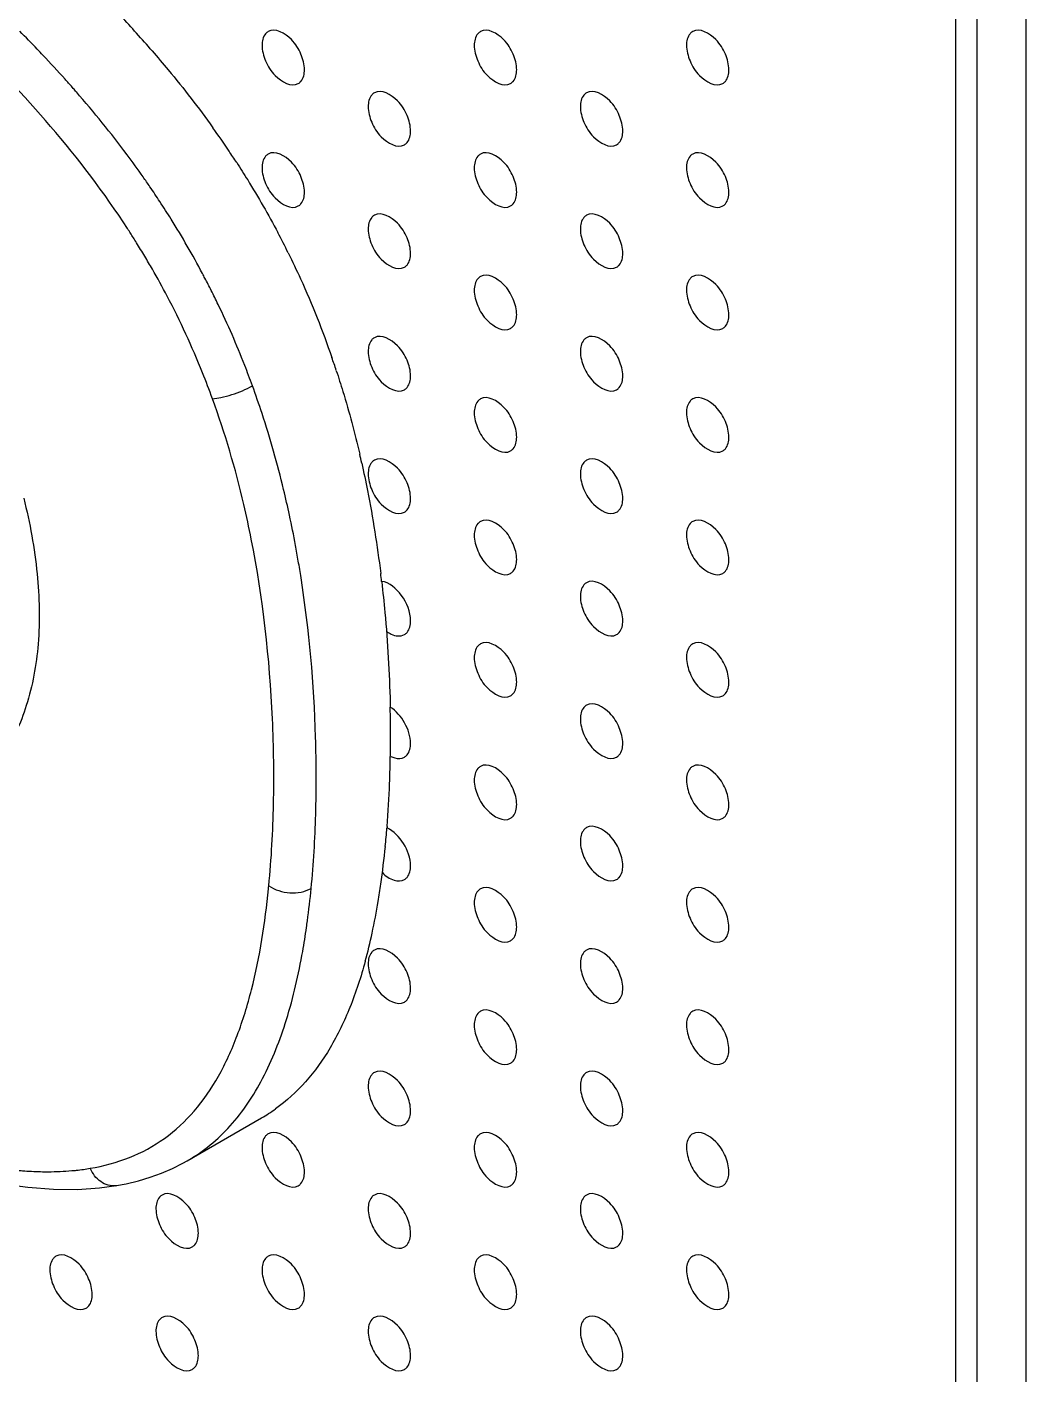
# Model space of a CAD drawing. Header units: millimetres. Extents: x 0 to 1189, y 0 to 841.
# Drawn here: x 563.13 to 596.42, y 321.45 to 366.35 of the extents above; entities that cross this region are included whole.
import ezdxf

# ---------------------------------------------------------------- set-up
doc = ezdxf.new("R2010")
doc.units = ezdxf.units.MM
doc.header["$LTSCALE"] = 65.395
doc.layers.get('0').update_dxf_attribs({"linetype": 'CONTINUOUS'})
doc.layers.add('AXIS', color=7, linetype='CONTINUOUS')
doc.layers.add('SURFACES', color=7, linetype='CONTINUOUS')

msp = doc.modelspace()

# ---------------------------------------------------------------- linework, layer by layer
at = {"color": 7, "linetype": 'Continuous'}
for p, q in [((594.081, 219.356), (594.081, 494.516)), ((574.949, 347.871), (574.95, 347.855)), ((574.951, 347.87), (574.953, 347.854)), ((575.232, 343.816), (575.233, 343.678)), ((575.234, 343.814), (575.237, 343.676)), ((575.133, 339.703), (575.129, 339.652)), ((575.133, 339.703), (575.129, 339.652)), ((568.474, 328.557), (570.949, 329.986)), ((564.812, 327.604), (565.546, 327.65)), ((565.546, 327.65), (566.118, 327.728)), ((566.118, 327.728), (566.118, 327.728))]:
    msp.add_line(p, q, dxfattribs=at)
at = {"color": 9, "linetype": 'Continuous'}
for p, q in [((563.484, 365.601), (563.473, 365.611)), ((563.485, 365.603), (563.475, 365.614)), ((564.673, 364.302), (564.639, 364.342)), ((564.675, 364.305), (564.64, 364.345)), ((568.475, 328.556), (568.493, 328.568))]:
    msp.add_line(p, q, dxfattribs=at)
at = {"color": 7, "linetype": 'Continuous'}
for points in [[(557.979, 328.929), (559.129, 328.553), (560.223, 328.239), (561.261, 327.988), (562.239, 327.801), (563.157, 327.676), (564.016, 327.611), (564.812, 327.604)], [(566.118, 327.728), (566.436, 327.788), (566.845, 327.886), (567.24, 328.005), (567.62, 328.143), (567.984, 328.3), (568.331, 328.475), (568.475, 328.556)]]:
    msp.add_lwpolyline(points, dxfattribs=at)
for centre, radius, start, end in [((536.772, 339.076), 40.416, 40.9329, 43.1513), ((543.467, 344.521), 31.781, 33.8365, 35.541), ((543.946, 344.845), 31.203, 32.9818, 33.8336), ((545.628, 345.84), 29.248, 26.3457, 27.8425), ((543.966, 345.211), 31.025, 18.1894, 19.054), ((540.247, 344.187), 34.884, 12.6335, 13.1309), ((533.007, 342.962), 42.23, 6.6733, 7.0418), ((530.532, 342.751), 44.714, 359.9064, 1.1857), ((532.134, 342.745), 43.112, 358.8652, 359.9114), ((534.769, 342.692), 40.477, 357.7927, 358.8657), ((538.248, 342.554), 36.995, 355.581, 357.7994), ((542.574, 342.237), 32.657, 354.365, 355.4595), ((545.651, 341.929), 29.565, 351.9362, 354.3741), ((549.645, 341.38), 25.534, 350.5872, 351.8974), ((552.729, 340.865), 22.407, 347.8459, 350.5982), ((556.567, 340.053), 18.484, 344.8128, 347.7998), ((568.076, 334.962), 5.746, 299.9993, 305.5036)]:
    msp.add_arc(centre, radius, start, end, dxfattribs=at)
at = {"color": 9, "linetype": 'Continuous'}
for centre, radius, start, end in [((531.601, 335.079), 44.139, 43.7712, 44.8502), ((532.803, 336.235), 42.472, 43.3934, 43.7466), ((534.272, 337.612), 40.459, 41.8648, 43.406), ((535.396, 338.622), 38.948, 41.3339, 41.8614), ((535.904, 339.069), 38.27, 41.0205, 41.255), ((540.995, 343.087), 31.782, 34.3638, 35.0857), ((541.273, 343.277), 31.445, 33.2763, 34.3646), ((542.032, 343.751), 29.156, 32.2926, 33.0014), ((542.272, 343.903), 28.871, 31.9009, 32.2921), ((542.608, 344.111), 28.477, 30.846, 31.9025), ((543.086, 344.397), 27.92, 29.807, 30.8454), ((543.152, 344.435), 27.844, 27.7013, 29.8057), ((542.854, 344.264), 29.58, 27.623, 27.9588), ((542.92, 344.298), 29.507, 26.7237, 27.6233), ((543.093, 344.385), 29.313, 25.7122, 26.724), ((541.687, 343.848), 30.818, 18.1899, 20.0087), ((536.246, 342.43), 36.445, 10.5017, 12.1157), ((534.928, 342.182), 37.786, 9.7018, 10.5063), ((533.939, 342.014), 38.789, 8.8657, 9.7016), ((539.485, 340.819), 31.857, 354.2356, 354.4212), ((543.443, 340.466), 29.297, 352.3248, 354.4605), ((545.489, 340.196), 27.233, 351.8505, 352.3138), ((548.01, 339.821), 24.684, 350.0082, 351.8811), ((566.012, 328.348), 0.629, 277.3279, 279.6597)]:
    msp.add_arc(centre, radius, start, end, dxfattribs=at)
for points, knots in [([(566.484, 359.631), (565.71, 360.823), (564.016, 363.053), (562.078, 365.067), (561.087, 366.013)], [0, 0, 0, 0, 0.509246, 1, 1, 1, 1]), ([(567.002, 361.355), (566.827, 361.605), (566.123, 362.577), (565.366, 363.511), (564.778, 364.187)], [0, 0, 0, 0, 0.253695, 1, 1, 1, 1]), ([(568.982, 358.133), (568.655, 358.749), (568.19, 359.554), (567.689, 360.336), (567.562, 360.53)], [0, 0, 0, 0, 0.750671, 1, 1, 1, 1]), ([(569.314, 353.961), (569.208, 354.25), (568.763, 355.414), (568.24, 356.548), (567.804, 357.379)], [0, 0, 0, 0, 0.247239, 1, 1, 1, 1]), ([(570.645, 354.393), (570.562, 354.62), (570.216, 355.537), (569.824, 356.438), (569.504, 357.103)], [0, 0, 0, 0, 0.247075, 1, 1, 1, 1]), ([(569.314, 353.961), (569.408, 353.965), (569.628, 353.999), (570.08, 354.124), (570.43, 354.269), (570.645, 354.393)], [0, 0, 0, 0, 0.200193, 0.471552, 1, 1, 1, 1]), ([(570.608, 349.278), (570.531, 349.666), (570.19, 351.25), (569.733, 352.81), (569.314, 353.961)], [0, 0, 0, 0, 0.243958, 1, 1, 1, 1]), ([(571.879, 350.079), (571.818, 350.364), (571.558, 351.505), (571.24, 352.633), (570.965, 353.468)], [0, 0, 0, 0, 0.248759, 1, 1, 1, 1]), ([(563.024, 350.648), (563.233, 349.82), (563.53, 348.205), (563.583, 345.862), (563.216, 343.782), (562.663, 342.566), (562.32, 342.051)], [0, 0, 0, 0, 0.289689, 0.554182, 0.790349, 1, 1, 1, 1]), ([(571.192, 337.722), (571.28, 338.628), (571.381, 340.486), (571.328, 344.354), (570.998, 347.307), (570.608, 349.278)], [0, 0, 0, 0, 0.235393, 0.480481, 1, 1, 1, 1]), ([(572.603, 337.638), (572.683, 338.457), (572.781, 340.137), (572.773, 343.598), (572.539, 346.234), (572.265, 347.992)], [0, 0, 0, 0, 0.237858, 0.485932, 1, 1, 1, 1]), ([(571.192, 337.722), (571.394, 337.581), (571.885, 337.439), (572.394, 337.518), (572.602, 337.638)], [0, 0, 0, 0, 0.506803, 1, 1, 1, 1]), ([(565.244, 328.306), (565.689, 328.381), (566.56, 328.613), (567.751, 329.259), (568.758, 330.196), (569.562, 331.379), (570.182, 332.754), (570.814, 334.832), (571.068, 336.489), (571.182, 337.62)], [0, 0, 0, 0, 0.113375, 0.224341, 0.337086, 0.455424, 0.58121, 0.714513, 1, 1, 1, 1]), ([(568.493, 328.568), (568.755, 328.72), (569.256, 329.068), (570.159, 329.935), (571.081, 331.327), (571.853, 333.317), (572.184, 334.77), (572.32, 335.538)], [0, 0, 0, 0, 0.110744, 0.222283, 0.456208, 0.714349, 1, 1, 1, 1]), ([(564.628, 328.227), (564.68, 328.231), (564.886, 328.251), (565.091, 328.28), (565.244, 328.306)], [0, 0, 0, 0, 0.25197, 1, 1, 1, 1]), ([(566.093, 327.724), (566.008, 327.713), (565.827, 327.727), (565.494, 327.891), (565.317, 328.132), (565.244, 328.306)], [0, 0, 0, 0, 0.232936, 0.48422, 1, 1, 1, 1]), ([(562.784, 328.24), (562.851, 328.234), (563.116, 328.212), (563.382, 328.199), (563.58, 328.194)], [0, 0, 0, 0, 0.252421, 1, 1, 1, 1]), ([(563.58, 328.194), (563.669, 328.192), (564.019, 328.189), (564.368, 328.204), (564.628, 328.227)], [0, 0, 0, 0, 0.253495, 1, 1, 1, 1])]:
    msp.add_open_spline(points, degree=3, knots=knots, dxfattribs=at)
at = {"color": 7, "linetype": 'Continuous'}
for points, knots in [([(567.305, 365.556), (567.486, 365.346), (568.19, 364.516), (568.856, 363.655), (569.327, 362.995)], [0, 0, 0, 0, 0.254601, 1, 1, 1, 1]), ([(570.121, 361.831), (570.245, 361.639), (570.727, 360.878), (571.175, 360.095), (571.49, 359.5)], [0, 0, 0, 0, 0.253075, 1, 1, 1, 1]), ([(571.838, 358.82), (571.979, 358.535), (572.518, 357.399), (572.984, 356.227), (573.291, 355.339)], [0, 0, 0, 0, 0.252828, 1, 1, 1, 1]), ([(573.44, 354.895), (573.516, 354.665), (573.806, 353.747), (574.055, 352.815), (574.219, 352.112)], [0, 0, 0, 0, 0.251191, 1, 1, 1, 1]), ([(574.286, 351.817), (574.354, 351.511), (574.61, 350.294), (574.804, 349.064), (574.918, 348.139)], [0, 0, 0, 0, 0.2514, 1, 1, 1, 1]), ([(574.953, 347.854), (574.992, 347.515), (575.132, 346.172), (575.21, 344.823), (575.234, 343.814)], [0, 0, 0, 0, 0.25276, 1, 1, 1, 1]), ([(574.406, 335.211), (574.263, 334.689), (573.94, 333.696), (573.286, 332.329), (572.461, 331.168), (571.778, 330.544), (571.413, 330.284)], [0, 0, 0, 0, 0.276397, 0.53226, 0.771076, 1, 1, 1, 1])]:
    msp.add_open_spline(points, degree=3, knots=knots, dxfattribs=at)
at = {"layer": 'AXIS', "color": 7, "linetype": 'Continuous'}
for points, knots in [([(571.171, 366.199), (571.139, 366.18), (571.004, 366.066), (570.965, 365.876), (570.965, 365.742)], [0, 0, 0, 0, 0.220867, 1, 1, 1, 1]), ([(572.379, 364.925), (572.379, 365.104), (572.273, 365.479), (571.96, 366.005), (571.407, 366.336), (571.171, 366.199)], [0, 0, 0, 0, 0.277753, 0.577543, 1, 1, 1, 1]), ([(578.243, 366.199), (578.21, 366.18), (578.075, 366.066), (578.036, 365.876), (578.036, 365.742)], [0, 0, 0, 0, 0.220867, 1, 1, 1, 1]), ([(579.45, 364.925), (579.45, 365.104), (579.344, 365.479), (579.032, 366.005), (578.478, 366.336), (578.243, 366.199)], [0, 0, 0, 0, 0.277753, 0.577543, 1, 1, 1, 1]), ([(585.314, 366.199), (585.281, 366.18), (585.146, 366.066), (585.107, 365.876), (585.107, 365.742)], [0, 0, 0, 0, 0.220867, 1, 1, 1, 1]), ([(586.521, 364.925), (586.521, 365.104), (586.415, 365.479), (586.103, 366.005), (585.549, 366.336), (585.314, 366.199)], [0, 0, 0, 0, 0.277753, 0.577543, 1, 1, 1, 1]), ([(570.965, 365.742), (570.965, 365.563), (571.071, 365.188), (571.384, 364.662), (571.938, 364.331), (572.173, 364.468)], [0, 0, 0, 0, 0.277753, 0.577543, 1, 1, 1, 1]), ([(578.036, 365.742), (578.036, 365.563), (578.142, 365.188), (578.455, 364.662), (579.009, 364.331), (579.244, 364.468)], [0, 0, 0, 0, 0.277753, 0.577543, 1, 1, 1, 1]), ([(585.107, 365.742), (585.107, 365.563), (585.213, 365.188), (585.526, 364.662), (586.08, 364.331), (586.315, 364.468)], [0, 0, 0, 0, 0.277753, 0.577543, 1, 1, 1, 1]), ([(572.173, 364.468), (572.206, 364.487), (572.34, 364.6), (572.379, 364.791), (572.379, 364.925)], [0, 0, 0, 0, 0.220867, 1, 1, 1, 1]), ([(579.244, 364.468), (579.277, 364.487), (579.411, 364.6), (579.45, 364.791), (579.45, 364.925)], [0, 0, 0, 0, 0.220867, 1, 1, 1, 1]), ([(586.315, 364.468), (586.348, 364.487), (586.482, 364.6), (586.521, 364.791), (586.521, 364.925)], [0, 0, 0, 0, 0.220867, 1, 1, 1, 1]), ([(575.915, 362.884), (575.915, 363.063), (575.809, 363.437), (575.496, 363.964), (574.942, 364.294), (574.707, 364.158)], [0, 0, 0, 0, 0.277753, 0.577543, 1, 1, 1, 1]), ([(582.986, 362.884), (582.986, 363.063), (582.88, 363.437), (582.567, 363.964), (582.013, 364.294), (581.778, 364.158)], [0, 0, 0, 0, 0.277753, 0.577543, 1, 1, 1, 1]), ([(574.707, 364.158), (574.674, 364.139), (574.54, 364.025), (574.501, 363.834), (574.501, 363.7)], [0, 0, 0, 0, 0.220867, 1, 1, 1, 1]), ([(581.778, 364.158), (581.745, 364.139), (581.611, 364.025), (581.572, 363.834), (581.572, 363.7)], [0, 0, 0, 0, 0.220867, 1, 1, 1, 1]), ([(574.501, 363.7), (574.501, 363.522), (574.607, 363.147), (574.919, 362.62), (575.473, 362.29), (575.708, 362.426)], [0, 0, 0, 0, 0.277753, 0.577543, 1, 1, 1, 1]), ([(581.572, 363.7), (581.572, 363.522), (581.678, 363.147), (581.991, 362.62), (582.544, 362.29), (582.78, 362.426)], [0, 0, 0, 0, 0.277753, 0.577543, 1, 1, 1, 1]), ([(575.708, 362.426), (575.741, 362.446), (575.876, 362.559), (575.915, 362.75), (575.915, 362.884)], [0, 0, 0, 0, 0.220867, 1, 1, 1, 1]), ([(582.78, 362.426), (582.812, 362.446), (582.947, 362.559), (582.986, 362.75), (582.986, 362.884)], [0, 0, 0, 0, 0.220867, 1, 1, 1, 1]), ([(571.171, 362.116), (571.139, 362.097), (571.004, 361.984), (570.965, 361.793), (570.965, 361.659)], [0, 0, 0, 0, 0.220867, 1, 1, 1, 1]), ([(572.379, 360.843), (572.379, 361.021), (572.273, 361.396), (571.96, 361.922), (571.407, 362.253), (571.171, 362.116)], [0, 0, 0, 0, 0.277753, 0.577543, 1, 1, 1, 1]), ([(578.243, 362.116), (578.21, 362.097), (578.075, 361.984), (578.036, 361.793), (578.036, 361.659)], [0, 0, 0, 0, 0.220867, 1, 1, 1, 1]), ([(579.45, 360.843), (579.45, 361.021), (579.344, 361.396), (579.032, 361.922), (578.478, 362.253), (578.243, 362.116)], [0, 0, 0, 0, 0.277753, 0.577543, 1, 1, 1, 1]), ([(585.314, 362.116), (585.281, 362.097), (585.146, 361.984), (585.107, 361.793), (585.107, 361.659)], [0, 0, 0, 0, 0.220867, 1, 1, 1, 1]), ([(586.521, 360.843), (586.521, 361.021), (586.415, 361.396), (586.103, 361.923), (585.549, 362.253), (585.314, 362.116)], [0, 0, 0, 0, 0.277753, 0.577543, 1, 1, 1, 1]), ([(570.965, 361.659), (570.965, 361.48), (571.071, 361.105), (571.384, 360.579), (571.938, 360.249), (572.173, 360.385)], [0, 0, 0, 0, 0.277753, 0.577543, 1, 1, 1, 1]), ([(578.036, 361.659), (578.036, 361.48), (578.142, 361.106), (578.455, 360.579), (579.009, 360.249), (579.244, 360.385)], [0, 0, 0, 0, 0.277753, 0.577543, 1, 1, 1, 1]), ([(585.107, 361.659), (585.107, 361.48), (585.213, 361.106), (585.526, 360.579), (586.08, 360.249), (586.315, 360.385)], [0, 0, 0, 0, 0.277753, 0.577543, 1, 1, 1, 1]), ([(572.173, 360.385), (572.206, 360.404), (572.34, 360.518), (572.379, 360.708), (572.379, 360.843)], [0, 0, 0, 0, 0.220867, 1, 1, 1, 1]), ([(579.244, 360.385), (579.277, 360.404), (579.411, 360.518), (579.45, 360.708), (579.45, 360.843)], [0, 0, 0, 0, 0.220867, 1, 1, 1, 1]), ([(586.315, 360.385), (586.348, 360.404), (586.482, 360.518), (586.521, 360.709), (586.521, 360.843)], [0, 0, 0, 0, 0.220867, 1, 1, 1, 1]), ([(575.915, 358.801), (575.915, 358.98), (575.809, 359.355), (575.496, 359.881), (574.942, 360.212), (574.707, 360.075)], [0, 0, 0, 0, 0.277753, 0.577543, 1, 1, 1, 1]), ([(582.986, 358.801), (582.986, 358.98), (582.88, 359.355), (582.567, 359.881), (582.013, 360.212), (581.778, 360.075)], [0, 0, 0, 0, 0.277753, 0.577543, 1, 1, 1, 1]), ([(574.707, 360.075), (574.674, 360.056), (574.54, 359.943), (574.501, 359.752), (574.501, 359.618)], [0, 0, 0, 0, 0.220867, 1, 1, 1, 1]), ([(581.778, 360.075), (581.745, 360.056), (581.611, 359.943), (581.572, 359.752), (581.572, 359.618)], [0, 0, 0, 0, 0.220867, 1, 1, 1, 1]), ([(574.501, 359.618), (574.501, 359.439), (574.607, 359.064), (574.919, 358.538), (575.473, 358.207), (575.708, 358.344)], [0, 0, 0, 0, 0.277753, 0.577543, 1, 1, 1, 1]), ([(581.572, 359.618), (581.572, 359.439), (581.678, 359.064), (581.991, 358.538), (582.544, 358.207), (582.78, 358.344)], [0, 0, 0, 0, 0.277753, 0.577543, 1, 1, 1, 1]), ([(575.708, 358.344), (575.741, 358.363), (575.876, 358.476), (575.915, 358.667), (575.915, 358.801)], [0, 0, 0, 0, 0.220867, 1, 1, 1, 1]), ([(582.78, 358.344), (582.812, 358.363), (582.947, 358.477), (582.986, 358.667), (582.986, 358.801)], [0, 0, 0, 0, 0.220867, 1, 1, 1, 1]), ([(578.243, 358.034), (578.21, 358.015), (578.075, 357.901), (578.036, 357.711), (578.036, 357.577)], [0, 0, 0, 0, 0.220867, 1, 1, 1, 1]), ([(579.45, 356.76), (579.45, 356.939), (579.344, 357.314), (579.032, 357.84), (578.478, 358.171), (578.243, 358.034)], [0, 0, 0, 0, 0.277753, 0.577543, 1, 1, 1, 1]), ([(585.314, 358.034), (585.281, 358.015), (585.146, 357.901), (585.107, 357.711), (585.107, 357.577)], [0, 0, 0, 0, 0.220867, 1, 1, 1, 1]), ([(586.521, 356.76), (586.521, 356.939), (586.415, 357.314), (586.103, 357.84), (585.549, 358.171), (585.314, 358.034)], [0, 0, 0, 0, 0.277753, 0.577543, 1, 1, 1, 1]), ([(578.036, 357.577), (578.036, 357.398), (578.142, 357.023), (578.455, 356.497), (579.009, 356.166), (579.244, 356.303)], [0, 0, 0, 0, 0.277753, 0.577543, 1, 1, 1, 1]), ([(585.107, 357.577), (585.107, 357.398), (585.213, 357.023), (585.526, 356.497), (586.08, 356.166), (586.315, 356.303)], [0, 0, 0, 0, 0.277753, 0.577543, 1, 1, 1, 1]), ([(579.244, 356.303), (579.277, 356.322), (579.411, 356.435), (579.45, 356.626), (579.45, 356.76)], [0, 0, 0, 0, 0.220867, 1, 1, 1, 1]), ([(586.315, 356.303), (586.348, 356.322), (586.482, 356.435), (586.521, 356.626), (586.521, 356.76)], [0, 0, 0, 0, 0.220867, 1, 1, 1, 1]), ([(575.915, 354.719), (575.915, 354.898), (575.809, 355.272), (575.496, 355.799), (574.942, 356.129), (574.707, 355.993)], [0, 0, 0, 0, 0.277753, 0.577543, 1, 1, 1, 1]), ([(582.986, 354.719), (582.986, 354.898), (582.88, 355.272), (582.567, 355.799), (582.013, 356.129), (581.778, 355.993)], [0, 0, 0, 0, 0.277753, 0.577543, 1, 1, 1, 1]), ([(574.707, 355.993), (574.674, 355.974), (574.54, 355.86), (574.501, 355.669), (574.501, 355.535)], [0, 0, 0, 0, 0.220867, 1, 1, 1, 1]), ([(581.778, 355.993), (581.745, 355.974), (581.611, 355.86), (581.572, 355.669), (581.572, 355.535)], [0, 0, 0, 0, 0.220867, 1, 1, 1, 1]), ([(574.501, 355.535), (574.501, 355.357), (574.607, 354.982), (574.919, 354.455), (575.473, 354.125), (575.708, 354.261)], [0, 0, 0, 0, 0.277753, 0.577543, 1, 1, 1, 1]), ([(581.572, 355.535), (581.572, 355.357), (581.678, 354.982), (581.991, 354.455), (582.544, 354.125), (582.78, 354.261)], [0, 0, 0, 0, 0.277753, 0.577543, 1, 1, 1, 1]), ([(575.708, 354.261), (575.741, 354.281), (575.876, 354.394), (575.915, 354.585), (575.915, 354.719)], [0, 0, 0, 0, 0.220867, 1, 1, 1, 1]), ([(582.78, 354.261), (582.812, 354.281), (582.947, 354.394), (582.986, 354.585), (582.986, 354.719)], [0, 0, 0, 0, 0.220867, 1, 1, 1, 1]), ([(578.243, 353.951), (578.21, 353.932), (578.075, 353.819), (578.036, 353.628), (578.036, 353.494)], [0, 0, 0, 0, 0.220867, 1, 1, 1, 1]), ([(579.45, 352.678), (579.45, 352.856), (579.344, 353.231), (579.032, 353.757), (578.478, 354.088), (578.243, 353.951)], [0, 0, 0, 0, 0.277753, 0.577543, 1, 1, 1, 1]), ([(585.314, 353.951), (585.281, 353.932), (585.146, 353.819), (585.107, 353.628), (585.107, 353.494)], [0, 0, 0, 0, 0.220867, 1, 1, 1, 1]), ([(586.521, 352.678), (586.521, 352.856), (586.415, 353.231), (586.103, 353.758), (585.549, 354.088), (585.314, 353.951)], [0, 0, 0, 0, 0.277753, 0.577543, 1, 1, 1, 1]), ([(578.036, 353.494), (578.036, 353.315), (578.142, 352.941), (578.455, 352.414), (579.009, 352.084), (579.244, 352.22)], [0, 0, 0, 0, 0.277753, 0.577543, 1, 1, 1, 1]), ([(585.107, 353.494), (585.107, 353.315), (585.213, 352.941), (585.526, 352.414), (586.08, 352.084), (586.315, 352.22)], [0, 0, 0, 0, 0.277753, 0.577543, 1, 1, 1, 1]), ([(579.244, 352.22), (579.277, 352.239), (579.411, 352.353), (579.45, 352.543), (579.45, 352.678)], [0, 0, 0, 0, 0.220867, 1, 1, 1, 1]), ([(586.315, 352.22), (586.348, 352.239), (586.482, 352.353), (586.521, 352.544), (586.521, 352.678)], [0, 0, 0, 0, 0.220867, 1, 1, 1, 1]), ([(574.707, 351.91), (574.674, 351.891), (574.54, 351.778), (574.501, 351.587), (574.501, 351.453)], [0, 0, 0, 0, 0.220867, 1, 1, 1, 1]), ([(575.915, 350.636), (575.915, 350.815), (575.809, 351.19), (575.496, 351.716), (574.942, 352.047), (574.707, 351.91)], [0, 0, 0, 0, 0.277753, 0.577543, 1, 1, 1, 1]), ([(581.778, 351.91), (581.745, 351.891), (581.611, 351.778), (581.572, 351.587), (581.572, 351.453)], [0, 0, 0, 0, 0.220867, 1, 1, 1, 1]), ([(582.986, 350.636), (582.986, 350.815), (582.88, 351.19), (582.567, 351.716), (582.013, 352.047), (581.778, 351.91)], [0, 0, 0, 0, 0.277753, 0.577543, 1, 1, 1, 1]), ([(574.501, 351.453), (574.501, 351.274), (574.607, 350.899), (574.919, 350.373), (575.473, 350.042), (575.708, 350.179)], [0, 0, 0, 0, 0.277753, 0.577543, 1, 1, 1, 1]), ([(581.572, 351.453), (581.572, 351.274), (581.678, 350.899), (581.991, 350.373), (582.544, 350.042), (582.78, 350.179)], [0, 0, 0, 0, 0.277753, 0.577543, 1, 1, 1, 1]), ([(575.708, 350.179), (575.741, 350.198), (575.876, 350.311), (575.915, 350.502), (575.915, 350.636)], [0, 0, 0, 0, 0.220867, 1, 1, 1, 1]), ([(582.78, 350.179), (582.812, 350.198), (582.947, 350.312), (582.986, 350.502), (582.986, 350.636)], [0, 0, 0, 0, 0.220867, 1, 1, 1, 1]), ([(578.243, 349.869), (578.21, 349.85), (578.075, 349.736), (578.036, 349.546), (578.036, 349.412)], [0, 0, 0, 0, 0.220867, 1, 1, 1, 1]), ([(579.45, 348.595), (579.45, 348.774), (579.344, 349.149), (579.032, 349.675), (578.478, 350.006), (578.243, 349.869)], [0, 0, 0, 0, 0.277753, 0.577543, 1, 1, 1, 1]), ([(585.314, 349.869), (585.281, 349.85), (585.146, 349.736), (585.107, 349.546), (585.107, 349.412)], [0, 0, 0, 0, 0.220867, 1, 1, 1, 1]), ([(586.521, 348.595), (586.521, 348.774), (586.415, 349.149), (586.103, 349.675), (585.549, 350.006), (585.314, 349.869)], [0, 0, 0, 0, 0.277753, 0.577543, 1, 1, 1, 1]), ([(578.036, 349.412), (578.036, 349.233), (578.142, 348.858), (578.455, 348.332), (579.009, 348.001), (579.244, 348.138)], [0, 0, 0, 0, 0.277753, 0.577543, 1, 1, 1, 1]), ([(585.107, 349.412), (585.107, 349.233), (585.213, 348.858), (585.526, 348.332), (586.08, 348.001), (586.315, 348.138)], [0, 0, 0, 0, 0.277753, 0.577543, 1, 1, 1, 1]), ([(579.244, 348.138), (579.277, 348.157), (579.411, 348.27), (579.45, 348.461), (579.45, 348.595)], [0, 0, 0, 0, 0.220867, 1, 1, 1, 1]), ([(586.315, 348.138), (586.348, 348.157), (586.482, 348.27), (586.521, 348.461), (586.521, 348.595)], [0, 0, 0, 0, 0.220867, 1, 1, 1, 1]), ([(575.915, 346.554), (575.915, 346.856), (575.689, 347.408), (575.215, 347.839), (574.948, 347.871)], [0, 0, 0, 0, 0.530167, 1, 1, 1, 1]), ([(581.778, 347.828), (581.745, 347.809), (581.611, 347.695), (581.572, 347.504), (581.572, 347.37)], [0, 0, 0, 0, 0.220867, 1, 1, 1, 1]), ([(582.986, 346.554), (582.986, 346.733), (582.88, 347.107), (582.567, 347.634), (582.013, 347.964), (581.778, 347.828)], [0, 0, 0, 0, 0.277753, 0.577543, 1, 1, 1, 1]), ([(581.572, 347.37), (581.572, 347.192), (581.678, 346.817), (581.991, 346.29), (582.544, 345.96), (582.78, 346.096)], [0, 0, 0, 0, 0.277753, 0.577543, 1, 1, 1, 1]), ([(575.708, 346.096), (575.741, 346.116), (575.876, 346.229), (575.915, 346.42), (575.915, 346.554)], [0, 0, 0, 0, 0.220867, 1, 1, 1, 1]), ([(582.78, 346.096), (582.812, 346.116), (582.947, 346.229), (582.986, 346.42), (582.986, 346.554)], [0, 0, 0, 0, 0.220867, 1, 1, 1, 1]), ([(575.11, 346.21), (575.161, 346.172), (575.333, 346.061), (575.583, 346.023), (575.708, 346.096)], [0, 0, 0, 0, 0.304523, 1, 1, 1, 1]), ([(579.45, 344.513), (579.45, 344.691), (579.344, 345.066), (579.032, 345.592), (578.478, 345.923), (578.243, 345.786)], [0, 0, 0, 0, 0.277753, 0.577543, 1, 1, 1, 1]), ([(586.521, 344.513), (586.521, 344.691), (586.415, 345.066), (586.103, 345.593), (585.549, 345.923), (585.314, 345.786)], [0, 0, 0, 0, 0.277753, 0.577543, 1, 1, 1, 1]), ([(578.243, 345.786), (578.21, 345.767), (578.075, 345.654), (578.036, 345.463), (578.036, 345.329)], [0, 0, 0, 0, 0.220867, 1, 1, 1, 1]), ([(585.314, 345.786), (585.281, 345.767), (585.146, 345.654), (585.107, 345.463), (585.107, 345.329)], [0, 0, 0, 0, 0.220867, 1, 1, 1, 1]), ([(578.036, 345.329), (578.036, 345.15), (578.142, 344.776), (578.455, 344.249), (579.009, 343.919), (579.244, 344.055)], [0, 0, 0, 0, 0.277753, 0.577543, 1, 1, 1, 1]), ([(585.107, 345.329), (585.107, 345.15), (585.213, 344.776), (585.526, 344.249), (586.08, 343.919), (586.315, 344.055)], [0, 0, 0, 0, 0.277753, 0.577543, 1, 1, 1, 1]), ([(579.244, 344.055), (579.277, 344.074), (579.411, 344.188), (579.45, 344.378), (579.45, 344.513)], [0, 0, 0, 0, 0.220867, 1, 1, 1, 1]), ([(586.315, 344.055), (586.348, 344.074), (586.482, 344.188), (586.521, 344.379), (586.521, 344.513)], [0, 0, 0, 0, 0.220867, 1, 1, 1, 1]), ([(575.915, 342.471), (575.915, 342.708), (575.756, 343.177), (575.436, 343.555), (575.233, 343.681)], [0, 0, 0, 0, 0.497758, 1, 1, 1, 1]), ([(581.778, 343.745), (581.745, 343.726), (581.611, 343.613), (581.572, 343.422), (581.572, 343.288)], [0, 0, 0, 0, 0.220867, 1, 1, 1, 1]), ([(582.986, 342.471), (582.986, 342.65), (582.88, 343.025), (582.567, 343.551), (582.013, 343.882), (581.778, 343.745)], [0, 0, 0, 0, 0.277753, 0.577543, 1, 1, 1, 1]), ([(581.572, 343.288), (581.572, 343.109), (581.678, 342.734), (581.991, 342.208), (582.544, 341.877), (582.78, 342.014)], [0, 0, 0, 0, 0.277753, 0.577543, 1, 1, 1, 1]), ([(575.708, 342.014), (575.741, 342.033), (575.876, 342.146), (575.915, 342.337), (575.915, 342.471)], [0, 0, 0, 0, 0.220867, 1, 1, 1, 1]), ([(582.78, 342.014), (582.812, 342.033), (582.947, 342.147), (582.986, 342.337), (582.986, 342.471)], [0, 0, 0, 0, 0.220867, 1, 1, 1, 1]), ([(575.261, 342.034), (575.301, 342.015), (575.441, 341.958), (575.615, 341.96), (575.708, 342.014)], [0, 0, 0, 0, 0.290299, 1, 1, 1, 1]), ([(579.45, 340.43), (579.45, 340.609), (579.344, 340.984), (579.032, 341.51), (578.478, 341.841), (578.243, 341.704)], [0, 0, 0, 0, 0.277753, 0.577543, 1, 1, 1, 1]), ([(586.521, 340.43), (586.521, 340.609), (586.415, 340.984), (586.103, 341.51), (585.549, 341.841), (585.314, 341.704)], [0, 0, 0, 0, 0.277753, 0.577543, 1, 1, 1, 1]), ([(578.243, 341.704), (578.21, 341.685), (578.075, 341.571), (578.036, 341.381), (578.036, 341.247)], [0, 0, 0, 0, 0.220867, 1, 1, 1, 1]), ([(585.314, 341.704), (585.281, 341.685), (585.146, 341.571), (585.107, 341.381), (585.107, 341.247)], [0, 0, 0, 0, 0.220867, 1, 1, 1, 1]), ([(578.036, 341.247), (578.036, 341.068), (578.142, 340.693), (578.455, 340.167), (579.009, 339.836), (579.244, 339.973)], [0, 0, 0, 0, 0.277753, 0.577543, 1, 1, 1, 1]), ([(585.107, 341.247), (585.107, 341.068), (585.213, 340.693), (585.526, 340.167), (586.08, 339.836), (586.315, 339.973)], [0, 0, 0, 0, 0.277753, 0.577543, 1, 1, 1, 1]), ([(579.244, 339.973), (579.277, 339.992), (579.411, 340.105), (579.45, 340.296), (579.45, 340.43)], [0, 0, 0, 0, 0.220867, 1, 1, 1, 1]), ([(586.315, 339.973), (586.348, 339.992), (586.482, 340.105), (586.521, 340.296), (586.521, 340.43)], [0, 0, 0, 0, 0.220867, 1, 1, 1, 1]), ([(575.915, 338.389), (575.915, 338.649), (575.73, 339.153), (575.359, 339.551), (575.129, 339.654)], [0, 0, 0, 0, 0.50787, 1, 1, 1, 1]), ([(581.778, 339.663), (581.745, 339.644), (581.611, 339.53), (581.572, 339.339), (581.572, 339.205)], [0, 0, 0, 0, 0.220867, 1, 1, 1, 1]), ([(582.986, 338.389), (582.986, 338.568), (582.88, 338.942), (582.567, 339.469), (582.013, 339.799), (581.778, 339.663)], [0, 0, 0, 0, 0.277753, 0.577543, 1, 1, 1, 1]), ([(581.572, 339.205), (581.572, 339.027), (581.678, 338.652), (581.991, 338.125), (582.544, 337.795), (582.78, 337.931)], [0, 0, 0, 0, 0.277753, 0.577543, 1, 1, 1, 1]), ([(574.974, 338.162), (575.084, 338.053), (575.304, 337.882), (575.609, 337.874), (575.708, 337.931)], [0, 0, 0, 0, 0.575221, 1, 1, 1, 1]), ([(575.708, 337.931), (575.741, 337.951), (575.876, 338.064), (575.915, 338.255), (575.915, 338.389)], [0, 0, 0, 0, 0.220867, 1, 1, 1, 1]), ([(582.78, 337.931), (582.812, 337.951), (582.947, 338.064), (582.986, 338.255), (582.986, 338.389)], [0, 0, 0, 0, 0.220867, 1, 1, 1, 1]), ([(579.45, 336.348), (579.45, 336.526), (579.344, 336.901), (579.032, 337.427), (578.478, 337.758), (578.243, 337.621)], [0, 0, 0, 0, 0.277753, 0.577543, 1, 1, 1, 1]), ([(586.521, 336.348), (586.521, 336.526), (586.415, 336.901), (586.103, 337.428), (585.549, 337.758), (585.314, 337.621)], [0, 0, 0, 0, 0.277753, 0.577543, 1, 1, 1, 1]), ([(578.243, 337.621), (578.21, 337.602), (578.075, 337.489), (578.036, 337.298), (578.036, 337.164)], [0, 0, 0, 0, 0.220867, 1, 1, 1, 1]), ([(585.314, 337.621), (585.281, 337.602), (585.146, 337.489), (585.107, 337.298), (585.107, 337.164)], [0, 0, 0, 0, 0.220867, 1, 1, 1, 1]), ([(578.036, 337.164), (578.036, 336.985), (578.142, 336.611), (578.455, 336.084), (579.009, 335.754), (579.244, 335.89)], [0, 0, 0, 0, 0.277753, 0.577543, 1, 1, 1, 1]), ([(585.107, 337.164), (585.107, 336.985), (585.213, 336.611), (585.526, 336.084), (586.08, 335.754), (586.315, 335.89)], [0, 0, 0, 0, 0.277753, 0.577543, 1, 1, 1, 1]), ([(579.244, 335.89), (579.277, 335.909), (579.411, 336.023), (579.45, 336.213), (579.45, 336.348)], [0, 0, 0, 0, 0.220867, 1, 1, 1, 1]), ([(586.315, 335.89), (586.348, 335.909), (586.482, 336.023), (586.521, 336.214), (586.521, 336.348)], [0, 0, 0, 0, 0.220867, 1, 1, 1, 1]), ([(574.707, 335.58), (574.674, 335.561), (574.54, 335.448), (574.501, 335.257), (574.501, 335.123)], [0, 0, 0, 0, 0.220867, 1, 1, 1, 1]), ([(575.915, 334.306), (575.915, 334.485), (575.809, 334.86), (575.496, 335.386), (574.942, 335.717), (574.707, 335.58)], [0, 0, 0, 0, 0.277753, 0.577543, 1, 1, 1, 1]), ([(581.778, 335.58), (581.745, 335.561), (581.611, 335.448), (581.572, 335.257), (581.572, 335.123)], [0, 0, 0, 0, 0.220867, 1, 1, 1, 1]), ([(582.986, 334.306), (582.986, 334.485), (582.88, 334.86), (582.567, 335.386), (582.013, 335.717), (581.778, 335.58)], [0, 0, 0, 0, 0.277753, 0.577543, 1, 1, 1, 1]), ([(574.501, 335.123), (574.501, 334.944), (574.607, 334.569), (574.919, 334.043), (575.473, 333.712), (575.708, 333.849)], [0, 0, 0, 0, 0.277753, 0.577543, 1, 1, 1, 1]), ([(581.572, 335.123), (581.572, 334.944), (581.678, 334.569), (581.991, 334.043), (582.544, 333.712), (582.78, 333.849)], [0, 0, 0, 0, 0.277753, 0.577543, 1, 1, 1, 1]), ([(575.708, 333.849), (575.741, 333.868), (575.876, 333.981), (575.915, 334.172), (575.915, 334.306)], [0, 0, 0, 0, 0.220867, 1, 1, 1, 1]), ([(582.78, 333.849), (582.812, 333.868), (582.947, 333.982), (582.986, 334.172), (582.986, 334.306)], [0, 0, 0, 0, 0.220867, 1, 1, 1, 1]), ([(579.45, 332.265), (579.45, 332.444), (579.344, 332.819), (579.032, 333.345), (578.478, 333.676), (578.243, 333.539)], [0, 0, 0, 0, 0.277753, 0.577543, 1, 1, 1, 1]), ([(586.521, 332.265), (586.521, 332.444), (586.415, 332.819), (586.103, 333.345), (585.549, 333.676), (585.314, 333.539)], [0, 0, 0, 0, 0.277753, 0.577543, 1, 1, 1, 1]), ([(578.243, 333.539), (578.21, 333.52), (578.075, 333.406), (578.036, 333.216), (578.036, 333.082)], [0, 0, 0, 0, 0.220867, 1, 1, 1, 1]), ([(585.314, 333.539), (585.281, 333.52), (585.146, 333.406), (585.107, 333.216), (585.107, 333.082)], [0, 0, 0, 0, 0.220867, 1, 1, 1, 1]), ([(578.036, 333.082), (578.036, 332.903), (578.142, 332.528), (578.455, 332.002), (579.009, 331.671), (579.244, 331.808)], [0, 0, 0, 0, 0.277753, 0.577543, 1, 1, 1, 1]), ([(585.107, 333.082), (585.107, 332.903), (585.213, 332.528), (585.526, 332.002), (586.08, 331.671), (586.315, 331.808)], [0, 0, 0, 0, 0.277753, 0.577543, 1, 1, 1, 1]), ([(579.244, 331.808), (579.277, 331.827), (579.411, 331.94), (579.45, 332.131), (579.45, 332.265)], [0, 0, 0, 0, 0.220867, 1, 1, 1, 1]), ([(586.315, 331.808), (586.348, 331.827), (586.482, 331.94), (586.521, 332.131), (586.521, 332.265)], [0, 0, 0, 0, 0.220867, 1, 1, 1, 1]), ([(574.707, 331.498), (574.674, 331.479), (574.54, 331.365), (574.501, 331.174), (574.501, 331.04)], [0, 0, 0, 0, 0.220867, 1, 1, 1, 1]), ([(575.915, 330.224), (575.915, 330.403), (575.809, 330.777), (575.496, 331.304), (574.942, 331.634), (574.707, 331.498)], [0, 0, 0, 0, 0.277753, 0.577543, 1, 1, 1, 1]), ([(581.778, 331.498), (581.745, 331.479), (581.611, 331.365), (581.572, 331.174), (581.572, 331.04)], [0, 0, 0, 0, 0.220867, 1, 1, 1, 1]), ([(582.986, 330.224), (582.986, 330.403), (582.88, 330.777), (582.567, 331.304), (582.013, 331.634), (581.778, 331.498)], [0, 0, 0, 0, 0.277753, 0.577543, 1, 1, 1, 1]), ([(574.501, 331.04), (574.501, 330.861), (574.607, 330.487), (574.919, 329.96), (575.473, 329.63), (575.708, 329.766)], [0, 0, 0, 0, 0.277753, 0.577543, 1, 1, 1, 1]), ([(581.572, 331.04), (581.572, 330.862), (581.678, 330.487), (581.991, 329.96), (582.544, 329.63), (582.78, 329.766)], [0, 0, 0, 0, 0.277753, 0.577543, 1, 1, 1, 1]), ([(575.708, 329.766), (575.741, 329.786), (575.876, 329.899), (575.915, 330.09), (575.915, 330.224)], [0, 0, 0, 0, 0.220867, 1, 1, 1, 1]), ([(582.78, 329.766), (582.812, 329.786), (582.947, 329.899), (582.986, 330.09), (582.986, 330.224)], [0, 0, 0, 0, 0.220867, 1, 1, 1, 1]), ([(571.171, 329.456), (571.139, 329.437), (571.004, 329.324), (570.965, 329.133), (570.965, 328.999)], [0, 0, 0, 0, 0.220867, 1, 1, 1, 1]), ([(572.379, 328.182), (572.379, 328.361), (572.273, 328.736), (571.96, 329.262), (571.407, 329.593), (571.171, 329.456)], [0, 0, 0, 0, 0.277753, 0.577543, 1, 1, 1, 1]), ([(578.243, 329.456), (578.21, 329.437), (578.075, 329.324), (578.036, 329.133), (578.036, 328.999)], [0, 0, 0, 0, 0.220867, 1, 1, 1, 1]), ([(579.45, 328.183), (579.45, 328.361), (579.344, 328.736), (579.032, 329.262), (578.478, 329.593), (578.243, 329.456)], [0, 0, 0, 0, 0.277753, 0.577543, 1, 1, 1, 1]), ([(585.314, 329.456), (585.281, 329.437), (585.146, 329.324), (585.107, 329.133), (585.107, 328.999)], [0, 0, 0, 0, 0.220867, 1, 1, 1, 1]), ([(586.521, 328.183), (586.521, 328.361), (586.415, 328.736), (586.103, 329.263), (585.549, 329.593), (585.314, 329.456)], [0, 0, 0, 0, 0.277753, 0.577543, 1, 1, 1, 1]), ([(570.965, 328.999), (570.965, 328.82), (571.071, 328.445), (571.384, 327.919), (571.938, 327.588), (572.173, 327.725)], [0, 0, 0, 0, 0.277753, 0.577543, 1, 1, 1, 1]), ([(578.036, 328.999), (578.036, 328.82), (578.142, 328.446), (578.455, 327.919), (579.009, 327.589), (579.244, 327.725)], [0, 0, 0, 0, 0.277753, 0.577543, 1, 1, 1, 1]), ([(585.107, 328.999), (585.107, 328.82), (585.213, 328.446), (585.526, 327.919), (586.08, 327.589), (586.315, 327.725)], [0, 0, 0, 0, 0.277753, 0.577543, 1, 1, 1, 1]), ([(572.173, 327.725), (572.206, 327.744), (572.34, 327.858), (572.379, 328.048), (572.379, 328.182)], [0, 0, 0, 0, 0.220867, 1, 1, 1, 1]), ([(579.244, 327.725), (579.277, 327.744), (579.411, 327.858), (579.45, 328.048), (579.45, 328.183)], [0, 0, 0, 0, 0.220867, 1, 1, 1, 1]), ([(586.315, 327.725), (586.348, 327.744), (586.482, 327.858), (586.521, 328.049), (586.521, 328.183)], [0, 0, 0, 0, 0.220867, 1, 1, 1, 1]), ([(567.636, 327.415), (567.603, 327.396), (567.469, 327.283), (567.43, 327.092), (567.43, 326.958)], [0, 0, 0, 0, 0.220867, 1, 1, 1, 1]), ([(568.844, 326.141), (568.844, 326.32), (568.738, 326.695), (568.425, 327.221), (567.871, 327.552), (567.636, 327.415)], [0, 0, 0, 0, 0.277753, 0.577543, 1, 1, 1, 1]), ([(574.707, 327.415), (574.674, 327.396), (574.54, 327.283), (574.501, 327.092), (574.501, 326.958)], [0, 0, 0, 0, 0.220867, 1, 1, 1, 1]), ([(575.915, 326.141), (575.915, 326.32), (575.809, 326.695), (575.496, 327.221), (574.942, 327.552), (574.707, 327.415)], [0, 0, 0, 0, 0.277753, 0.577543, 1, 1, 1, 1]), ([(581.778, 327.415), (581.745, 327.396), (581.611, 327.283), (581.572, 327.092), (581.572, 326.958)], [0, 0, 0, 0, 0.220867, 1, 1, 1, 1]), ([(582.986, 326.141), (582.986, 326.32), (582.88, 326.695), (582.567, 327.221), (582.013, 327.552), (581.778, 327.415)], [0, 0, 0, 0, 0.277753, 0.577543, 1, 1, 1, 1]), ([(567.43, 326.958), (567.43, 326.779), (567.536, 326.404), (567.848, 325.878), (568.402, 325.547), (568.637, 325.684)], [0, 0, 0, 0, 0.277753, 0.577543, 1, 1, 1, 1]), ([(574.501, 326.958), (574.501, 326.779), (574.607, 326.404), (574.919, 325.878), (575.473, 325.547), (575.708, 325.684)], [0, 0, 0, 0, 0.277753, 0.577543, 1, 1, 1, 1]), ([(581.572, 326.958), (581.572, 326.779), (581.678, 326.404), (581.991, 325.878), (582.544, 325.547), (582.78, 325.684)], [0, 0, 0, 0, 0.277753, 0.577543, 1, 1, 1, 1]), ([(568.637, 325.684), (568.67, 325.703), (568.805, 325.816), (568.844, 326.007), (568.844, 326.141)], [0, 0, 0, 0, 0.220867, 1, 1, 1, 1]), ([(575.708, 325.684), (575.741, 325.703), (575.876, 325.816), (575.915, 326.007), (575.915, 326.141)], [0, 0, 0, 0, 0.220867, 1, 1, 1, 1]), ([(582.78, 325.684), (582.812, 325.703), (582.947, 325.817), (582.986, 326.007), (582.986, 326.141)], [0, 0, 0, 0, 0.220867, 1, 1, 1, 1]), ([(564.1, 325.374), (564.068, 325.355), (563.933, 325.241), (563.894, 325.051), (563.894, 324.916)], [0, 0, 0, 0, 0.220867, 1, 1, 1, 1]), ([(565.308, 324.1), (565.308, 324.279), (565.202, 324.653), (564.889, 325.18), (564.336, 325.51), (564.1, 325.374)], [0, 0, 0, 0, 0.277753, 0.577543, 1, 1, 1, 1]), ([(571.171, 325.374), (571.139, 325.355), (571.004, 325.241), (570.965, 325.051), (570.965, 324.916)], [0, 0, 0, 0, 0.220867, 1, 1, 1, 1]), ([(572.379, 324.1), (572.379, 324.279), (572.273, 324.654), (571.96, 325.18), (571.407, 325.51), (571.171, 325.374)], [0, 0, 0, 0, 0.277753, 0.577543, 1, 1, 1, 1]), ([(578.243, 325.374), (578.21, 325.355), (578.075, 325.241), (578.036, 325.051), (578.036, 324.917)], [0, 0, 0, 0, 0.220867, 1, 1, 1, 1]), ([(579.45, 324.1), (579.45, 324.279), (579.344, 324.654), (579.032, 325.18), (578.478, 325.511), (578.243, 325.374)], [0, 0, 0, 0, 0.277753, 0.577543, 1, 1, 1, 1]), ([(585.314, 325.374), (585.281, 325.355), (585.146, 325.241), (585.107, 325.051), (585.107, 324.917)], [0, 0, 0, 0, 0.220867, 1, 1, 1, 1]), ([(586.521, 324.1), (586.521, 324.279), (586.415, 324.654), (586.103, 325.18), (585.549, 325.511), (585.314, 325.374)], [0, 0, 0, 0, 0.277753, 0.577543, 1, 1, 1, 1]), ([(563.894, 324.916), (563.894, 324.738), (564, 324.363), (564.313, 323.837), (564.867, 323.506), (565.102, 323.643)], [0, 0, 0, 0, 0.277753, 0.577543, 1, 1, 1, 1]), ([(570.965, 324.916), (570.965, 324.738), (571.071, 324.363), (571.384, 323.837), (571.938, 323.506), (572.173, 323.643)], [0, 0, 0, 0, 0.277753, 0.577543, 1, 1, 1, 1]), ([(578.036, 324.917), (578.036, 324.738), (578.142, 324.363), (578.455, 323.837), (579.009, 323.506), (579.244, 323.643)], [0, 0, 0, 0, 0.277753, 0.577543, 1, 1, 1, 1]), ([(585.107, 324.917), (585.107, 324.738), (585.213, 324.363), (585.526, 323.837), (586.08, 323.506), (586.315, 323.643)], [0, 0, 0, 0, 0.277753, 0.577543, 1, 1, 1, 1]), ([(565.102, 323.643), (565.135, 323.662), (565.269, 323.775), (565.308, 323.966), (565.308, 324.1)], [0, 0, 0, 0, 0.220867, 1, 1, 1, 1]), ([(572.173, 323.643), (572.206, 323.662), (572.34, 323.775), (572.379, 323.966), (572.379, 324.1)], [0, 0, 0, 0, 0.220867, 1, 1, 1, 1]), ([(579.244, 323.643), (579.277, 323.662), (579.411, 323.775), (579.45, 323.966), (579.45, 324.1)], [0, 0, 0, 0, 0.220867, 1, 1, 1, 1]), ([(586.315, 323.643), (586.348, 323.662), (586.482, 323.775), (586.521, 323.966), (586.521, 324.1)], [0, 0, 0, 0, 0.220867, 1, 1, 1, 1]), ([(568.844, 322.059), (568.844, 322.237), (568.738, 322.612), (568.425, 323.139), (567.871, 323.469), (567.636, 323.333)], [0, 0, 0, 0, 0.277753, 0.577543, 1, 1, 1, 1]), ([(575.915, 322.059), (575.915, 322.238), (575.809, 322.612), (575.496, 323.139), (574.942, 323.469), (574.707, 323.333)], [0, 0, 0, 0, 0.277753, 0.577543, 1, 1, 1, 1]), ([(582.986, 322.059), (582.986, 322.238), (582.88, 322.612), (582.567, 323.139), (582.013, 323.469), (581.778, 323.333)], [0, 0, 0, 0, 0.277753, 0.577543, 1, 1, 1, 1]), ([(567.636, 323.333), (567.603, 323.313), (567.469, 323.2), (567.43, 323.009), (567.43, 322.875)], [0, 0, 0, 0, 0.220867, 1, 1, 1, 1]), ([(574.707, 323.333), (574.674, 323.314), (574.54, 323.2), (574.501, 323.009), (574.501, 322.875)], [0, 0, 0, 0, 0.220867, 1, 1, 1, 1]), ([(581.778, 323.333), (581.745, 323.314), (581.611, 323.2), (581.572, 323.009), (581.572, 322.875)], [0, 0, 0, 0, 0.220867, 1, 1, 1, 1]), ([(567.43, 322.875), (567.43, 322.696), (567.536, 322.322), (567.848, 321.795), (568.402, 321.465), (568.637, 321.601)], [0, 0, 0, 0, 0.277753, 0.577543, 1, 1, 1, 1]), ([(574.501, 322.875), (574.501, 322.696), (574.607, 322.322), (574.919, 321.795), (575.473, 321.465), (575.708, 321.601)], [0, 0, 0, 0, 0.277753, 0.577543, 1, 1, 1, 1]), ([(581.572, 322.875), (581.572, 322.697), (581.678, 322.322), (581.991, 321.795), (582.544, 321.465), (582.78, 321.601)], [0, 0, 0, 0, 0.277753, 0.577543, 1, 1, 1, 1]), ([(568.637, 321.601), (568.67, 321.62), (568.805, 321.734), (568.844, 321.925), (568.844, 322.059)], [0, 0, 0, 0, 0.220867, 1, 1, 1, 1]), ([(575.708, 321.601), (575.741, 321.621), (575.876, 321.734), (575.915, 321.925), (575.915, 322.059)], [0, 0, 0, 0, 0.220867, 1, 1, 1, 1]), ([(582.78, 321.601), (582.812, 321.621), (582.947, 321.734), (582.986, 321.925), (582.986, 322.059)], [0, 0, 0, 0, 0.220867, 1, 1, 1, 1])]:
    msp.add_open_spline(points, degree=3, knots=knots, dxfattribs=at)
at = {"layer": 'SURFACES', "color": 7, "linetype": 'Continuous'}
for p, q in [((596.421, 216.372), (596.421, 497.248)), ((594.788, 217.314), (594.788, 494.925))]:
    msp.add_line(p, q, dxfattribs=at)

doc.saveas('drawing.dxf')
